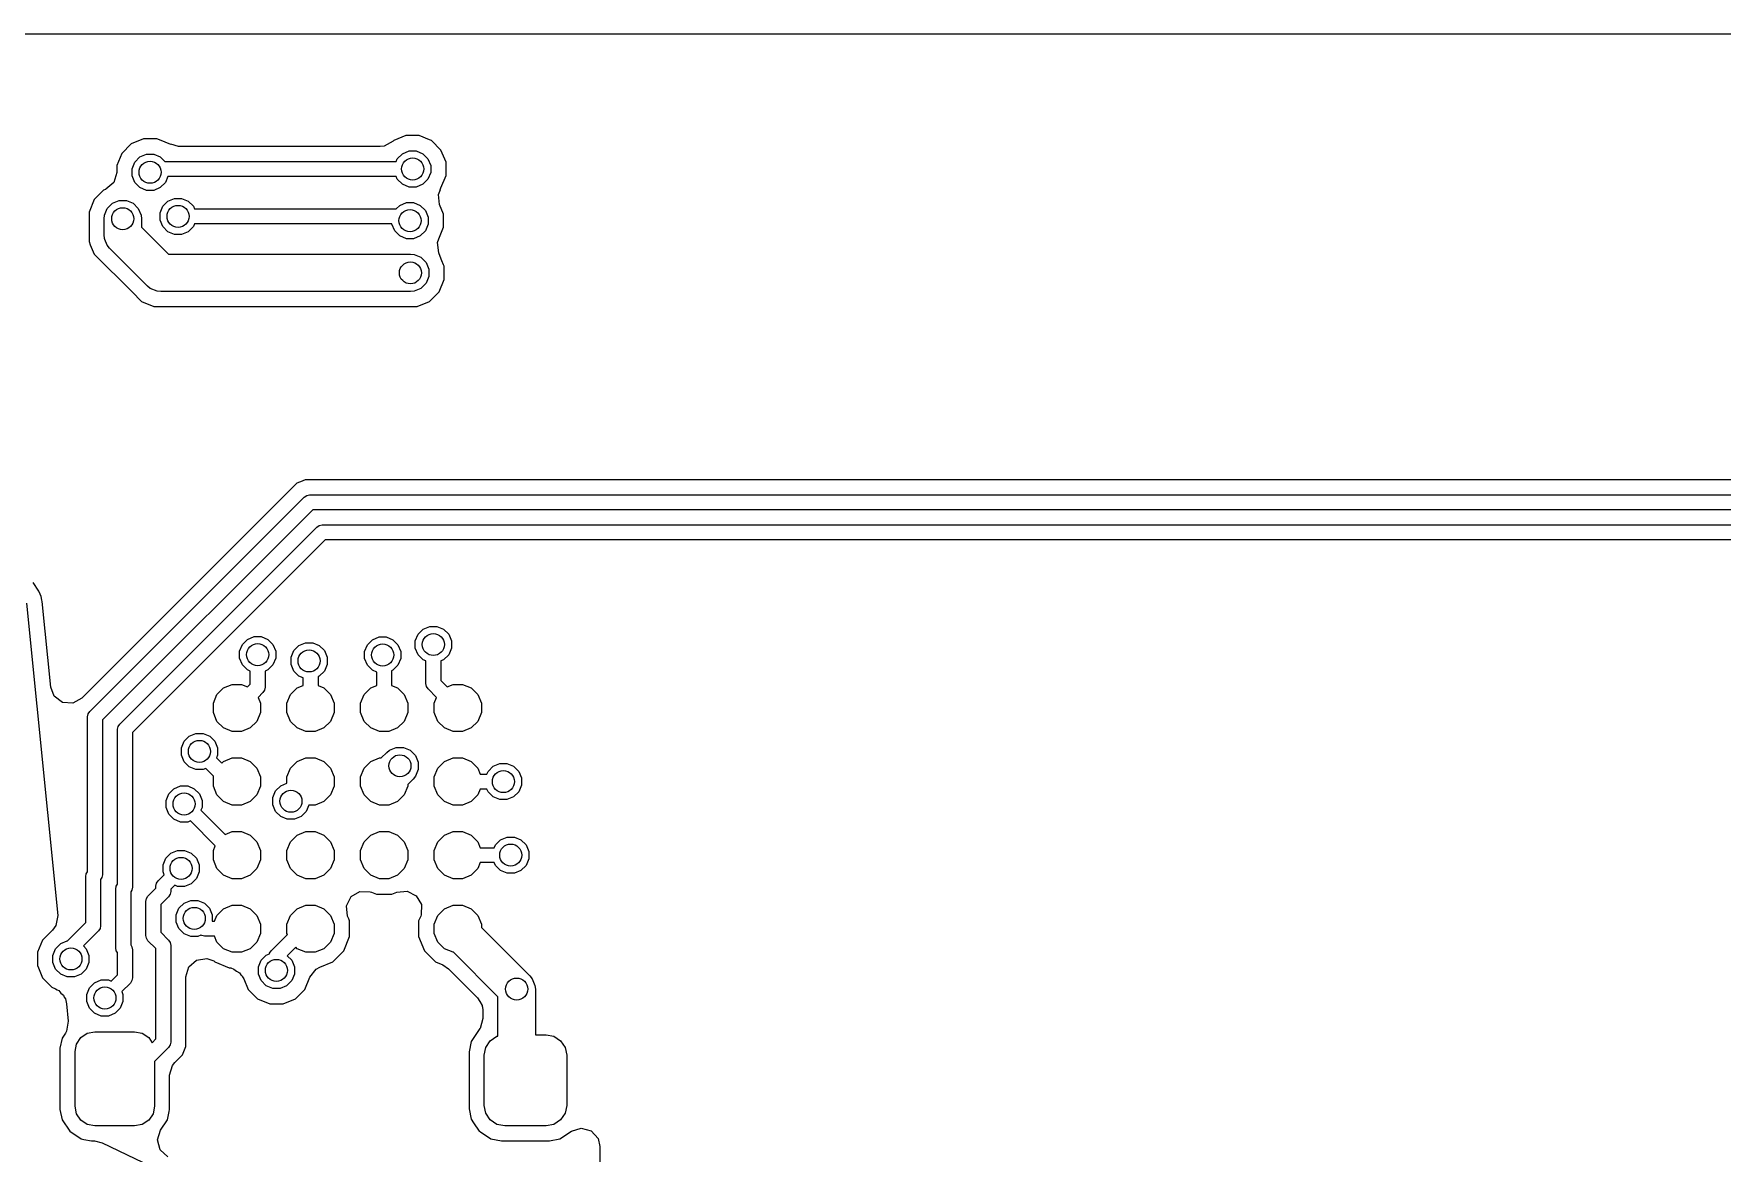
# Model space of a CAD drawing. Extents: x -27.9 to 25.2, y -6.7 to 48.3.
# Drawn here: x -3.95 to 7.52, y 11.34 to 18.94 of the extents above; entities that cross this region are included whole.
import ezdxf

# ---------------------------------------------------------------- set-up
doc = ezdxf.new("R2010")
doc.units = 0
doc.layers.add('BLACK', color=7, linetype='CONTINUOUS')

msp = doc.modelspace()

# ---------------------------------------------------------------- linework, layer by layer
at = {"layer": 'BLACK', "linetype": 'CONTINUOUS'}
for p, q in [((-9.717162, 18.942625), (8.953232, 18.942625)), ((-1.4174, 18.250959), (-1.500868, 18.216385)), ((-1.417398, 18.250959), (-1.4174, 18.250959)), ((-1.327052, 18.250959), (-1.417398, 18.250959)), ((-1.327051, 18.250959), (-1.327052, 18.250959)), ((-1.256847, 18.221879), (-1.327051, 18.250959)), ((-3.348194, 18.129968), (-3.382768, 18.0465)), ((-3.284311, 18.193851), (-3.348194, 18.129968)), ((-3.200843, 18.228425), (-3.284311, 18.193851)), ((-3.225114, 18.105259), (-3.180054, 18.123923)), ((-3.200841, 18.228425), (-3.200843, 18.228425)), ((-3.110495, 18.228425), (-3.200841, 18.228425)), ((-3.180054, 18.123923), (-3.131282, 18.123923)), ((-3.131282, 18.123923), (-3.086222, 18.105259)), ((-3.110494, 18.228425), (-3.110495, 18.228425)), ((-3.081425, 18.216384), (-3.110494, 18.228425)), ((-3.027026, 18.193851), (-3.081425, 18.216384)), ((-3.015743, 18.189177), (-3.027026, 18.193851)), ((-3.0147, 18.191696), (-3.015743, 18.189177)), ((-2.963832, 18.176759), (-3.0147, 18.191696)), ((-1.591855, 18.176759), (-2.963832, 18.176759)), ((-1.565497, 18.179593), (-1.591855, 18.176759)), ((-1.504174, 18.213078), (-1.565497, 18.179593)), ((-1.500869, 18.216384), (-1.504174, 18.213078)), ((-1.500868, 18.216385), (-1.500869, 18.216384)), ((-1.476159, 18.093305), (-1.441671, 18.127793)), ((-1.441671, 18.127793), (-1.396611, 18.146457)), ((-1.396611, 18.146457), (-1.347839, 18.146457)), ((-1.347839, 18.146457), (-1.302779, 18.127793)), ((-1.302779, 18.127793), (-1.268291, 18.093305)), ((-1.243583, 18.216385), (-1.256847, 18.221879)), ((-1.179699, 18.152501), (-1.243583, 18.216385)), ((-1.145125, 18.069032), (-1.179699, 18.152501)), ((-3.382768, 18.0465), (-3.382768, 17.999408)), ((-3.278266, 18.025711), (-3.259602, 18.070771)), ((-3.278266, 17.976939), (-3.278266, 18.025711)), ((-3.259602, 18.070771), (-3.225114, 18.105259)), ((-3.086222, 18.105259), (-3.055622, 18.074659)), ((-3.055622, 18.074659), (-1.483882, 18.074659)), ((-1.483882, 18.074659), (-1.476159, 18.093305)), ((-1.268291, 18.093305), (-1.249627, 18.048245)), ((-1.249627, 18.048245), (-1.249627, 17.999473)), ((-1.145125, 17.978686), (-1.145125, 18.069032)), ((-3.402453, 17.932369), (-3.455257, 17.886614)), ((-3.382768, 17.999408), (-3.402453, 17.932369)), ((-3.259602, 17.931879), (-3.278266, 17.976939)), ((-3.225114, 17.897391), (-3.259602, 17.931879)), ((-3.180054, 17.878727), (-3.225114, 17.897391)), ((-3.086222, 17.897391), (-3.131282, 17.878727)), ((-3.051734, 17.931879), (-3.086222, 17.897391)), ((-3.034677, 17.973059), (-3.051734, 17.931879)), ((-1.483882, 17.973059), (-3.034677, 17.973059)), ((-1.476159, 17.954413), (-1.483882, 17.973059)), ((-1.441671, 17.919925), (-1.476159, 17.954413)), ((-1.396611, 17.901261), (-1.441671, 17.919925)), ((-1.347839, 17.901261), (-1.396611, 17.901261)), ((-1.302779, 17.919925), (-1.347839, 17.901261)), ((-1.268291, 17.954413), (-1.302779, 17.919925)), ((-1.249627, 17.999473), (-1.268291, 17.954413)), ((-1.184373, 17.883934), (-1.179699, 17.895217)), ((-1.179699, 17.895217), (-1.145125, 17.978686)), ((-3.535717, 17.815451), (-3.570597, 17.731245)), ((-3.535716, 17.815451), (-3.535717, 17.815451)), ((-3.471275, 17.879892), (-3.535716, 17.815451)), ((-3.471274, 17.879894), (-3.471275, 17.879892)), ((-3.459312, 17.884848), (-3.471274, 17.879894)), ((-3.455257, 17.886614), (-3.459312, 17.884848)), ((-3.447094, 17.75623), (-3.412054, 17.79127)), ((-3.412054, 17.79127), (-3.366273, 17.810233)), ((-3.366273, 17.810233), (-3.316721, 17.810233)), ((-3.316721, 17.810233), (-3.27094, 17.79127)), ((-3.27094, 17.79127), (-3.2359, 17.75623)), ((-3.131282, 17.878727), (-3.180054, 17.878727)), ((-3.069602, 17.770892), (-3.035114, 17.80538)), ((-3.035114, 17.80538), (-2.990054, 17.824044)), ((-2.990054, 17.824044), (-2.941282, 17.824044)), ((-2.941282, 17.824044), (-2.896222, 17.80538)), ((-2.896222, 17.80538), (-2.861734, 17.770892)), ((-1.459314, 17.776634), (-1.414254, 17.795298)), ((-1.414254, 17.795298), (-1.365482, 17.795298)), ((-1.365482, 17.795298), (-1.320422, 17.776634)), ((-1.1967, 17.851228), (-1.183619, 17.883622)), ((-1.189232, 17.781761), (-1.1967, 17.851228)), ((-1.162768, 17.717873), (-1.189232, 17.781761)), ((-1.183619, 17.883622), (-1.184373, 17.883934)), ((-3.570597, 17.731245), (-3.570597, 17.530222)), ((-3.468497, 17.685673), (-3.466057, 17.710449)), ((-3.468497, 17.575794), (-3.468497, 17.685673)), ((-3.466057, 17.710449), (-3.447094, 17.75623)), ((-3.2359, 17.75623), (-3.216937, 17.710449)), ((-3.216937, 17.710449), (-3.214497, 17.685673)), ((-3.214497, 17.685673), (-3.214497, 17.6284)), ((-3.088266, 17.725832), (-3.069602, 17.770892)), ((-3.088266, 17.67706), (-3.088266, 17.725832)), ((-3.069602, 17.632), (-3.088266, 17.67706)), ((-2.861734, 17.770892), (-2.854011, 17.752246)), ((-2.854011, 17.752246), (-1.483702, 17.752246)), ((-1.483702, 17.752246), (-1.459314, 17.776634)), ((-1.320422, 17.776634), (-1.285934, 17.742146)), ((-1.285934, 17.742146), (-1.26727, 17.697086)), ((-1.26727, 17.697086), (-1.26727, 17.648314)), ((-1.162768, 17.627527), (-1.162768, 17.717873)), ((-3.466057, 17.551018), (-3.468497, 17.575794)), ((-3.466057, 17.551017), (-3.466057, 17.551018)), ((-3.463492, 17.544825), (-3.466057, 17.551017)), ((-3.214497, 17.6284), (-3.031198, 17.4451)), ((-3.035114, 17.597512), (-3.069602, 17.632)), ((-2.990054, 17.578848), (-3.035114, 17.597512)), ((-2.941282, 17.578848), (-2.990054, 17.578848)), ((-2.896222, 17.597512), (-2.941282, 17.578848)), ((-2.861734, 17.632), (-2.896222, 17.597512)), ((-2.854011, 17.650646), (-2.861734, 17.632)), ((-1.512466, 17.650646), (-2.854011, 17.650646)), ((-1.512466, 17.648314), (-1.512466, 17.650646)), ((-1.493802, 17.603254), (-1.512466, 17.648314)), ((-1.459314, 17.568766), (-1.493802, 17.603254)), ((-1.414254, 17.550102), (-1.459314, 17.568766)), ((-1.365482, 17.550102), (-1.414254, 17.550102)), ((-1.320422, 17.568766), (-1.365482, 17.550102)), ((-1.285934, 17.603254), (-1.320422, 17.568766)), ((-1.26727, 17.648314), (-1.285934, 17.603254)), ((-1.195264, 17.549076), (-1.162768, 17.627527)), ((-3.570597, 17.530222), (-3.561773, 17.50892)), ((-3.561773, 17.50892), (-3.561772, 17.508918)), ((-3.561772, 17.508918), (-3.53572, 17.44602)), ((-3.53572, 17.44602), (-3.535719, 17.446019)), ((-3.535719, 17.446019), (-3.278024, 17.188325)), ((-3.447094, 17.505237), (-3.463492, 17.544825)), ((-3.447093, 17.505236), (-3.447094, 17.505237)), ((-3.4313, 17.485991), (-3.447093, 17.505236)), ((-3.173606, 17.228298), (-3.4313, 17.485991)), ((-3.031198, 17.4451), (-1.386868, 17.4451)), ((-1.386868, 17.4451), (-1.362092, 17.44266)), ((-1.362092, 17.44266), (-1.316311, 17.423697)), ((-1.202729, 17.523649), (-1.195264, 17.549076)), ((-1.195259, 17.454179), (-1.202729, 17.523649)), ((-1.192649, 17.447877), (-1.195259, 17.454179)), ((-1.192647, 17.447875), (-1.192649, 17.447877)), ((-1.172752, 17.399845), (-1.192647, 17.447875)), ((-1.316311, 17.423697), (-1.281271, 17.388657)), ((-1.281271, 17.388657), (-1.262308, 17.342876)), ((-1.262308, 17.342876), (-1.262308, 17.293324)), ((-1.161882, 17.373602), (-1.172752, 17.399845)), ((-1.157768, 17.363671), (-1.161882, 17.373602)), ((-1.157768, 17.272529), (-1.157768, 17.363671)), ((-3.154361, 17.212504), (-3.173606, 17.228298)), ((-3.15436, 17.212503), (-3.154361, 17.212504)), ((-3.108579, 17.19354), (-3.15436, 17.212503)), ((-1.316311, 17.212503), (-1.362092, 17.19354)), ((-1.281271, 17.247543), (-1.316311, 17.212503)), ((-1.262308, 17.293324), (-1.281271, 17.247543)), ((-1.192647, 17.188325), (-1.157768, 17.272529)), ((-3.278024, 17.188325), (-3.213578, 17.123879)), ((-3.213578, 17.123879), (-3.129374, 17.089)), ((-3.083803, 17.1911), (-3.108579, 17.19354)), ((-1.386868, 17.1911), (-3.083803, 17.1911)), ((-1.362092, 17.19354), (-1.386868, 17.1911)), ((-1.341297, 17.089), (-1.257093, 17.123879)), ((-1.257093, 17.123879), (-1.257091, 17.123881)), ((-1.257091, 17.123881), (-1.25709, 17.123881)), ((-1.25709, 17.123881), (-1.192649, 17.188322)), ((-1.192649, 17.188323), (-1.192647, 17.188325)), ((-1.192649, 17.188322), (-1.192649, 17.188323)), ((-3.129374, 17.089), (-3.129373, 17.089)), ((-3.129373, 17.089), (-1.341298, 17.089)), ((-1.341298, 17.089), (-1.341297, 17.089)), ((-2.158799, 15.888464), (-3.619904, 14.427358)), ((-2.158798, 15.888465), (-2.158799, 15.888464)), ((-2.122743, 15.903399), (-2.158798, 15.888465)), ((-2.119059, 15.904925), (-2.122743, 15.903399)), ((-2.119057, 15.904927), (-2.119059, 15.904925)), ((-2.102599, 15.911742), (-2.119057, 15.904927)), ((8.721976, 15.911742), (-2.102599, 15.911742)), ((-3.565789, 14.33708), (-2.108106, 15.794763)), ((-2.108106, 15.794763), (-2.091626, 15.805775)), ((-2.091626, 15.805775), (-2.091625, 15.805775)), ((-2.091625, 15.805775), (-2.072185, 15.809642)), ((-2.072185, 15.809642), (8.81563, 15.809642)), ((-2.051143, 15.708042), (-3.479068, 14.280117)), ((8.836672, 15.708042), (-2.051143, 15.708042)), ((-2.023524, 15.590563), (-2.007043, 15.601575)), ((-2.007043, 15.601575), (-1.987603, 15.605442)), ((-1.987603, 15.605442), (9.75643, 15.605442)), ((-3.361589, 14.252498), (-2.023524, 15.590563)), ((-1.966561, 15.503842), (-3.274868, 14.195535)), ((9.764255, 15.503842), (-1.966561, 15.503842)), ((-3.9109, 15.156204), (-3.949101, 15.214706)), ((-3.902347, 15.135243), (-3.9109, 15.156204)), ((-3.995914, 15.074221), (-3.78315, 12.952329)), ((-3.895534, 15.118548), (-3.902347, 15.135243)), ((-3.895534, 15.118545), (-3.895534, 15.118548)), ((-3.890875, 15.095131), (-3.895534, 15.118545)), ((-3.88935, 15.084917), (-3.890875, 15.095131)), ((-3.889347, 15.084899), (-3.88935, 15.084917)), ((-3.830966, 14.502667), (-3.889347, 15.084899)), ((-1.300803, 14.896673), (-1.255743, 14.915337)), ((-1.255743, 14.915337), (-1.206971, 14.915337)), ((-1.206971, 14.915337), (-1.161911, 14.896673)), ((-2.52865, 14.793257), (-2.494162, 14.827745)), ((-2.494162, 14.827745), (-2.449102, 14.846409)), ((-2.449102, 14.846409), (-2.40033, 14.846409)), ((-2.40033, 14.846409), (-2.35527, 14.827745)), ((-2.35527, 14.827745), (-2.320782, 14.793257)), ((-2.145114, 14.785436), (-2.100054, 14.8041)), ((-2.100054, 14.8041), (-2.051282, 14.8041)), ((-2.051282, 14.8041), (-2.006222, 14.785436)), ((-1.679602, 14.790948), (-1.645114, 14.825436)), ((-1.645114, 14.825436), (-1.600054, 14.8441)), ((-1.600054, 14.8441), (-1.551282, 14.8441)), ((-1.551282, 14.8441), (-1.506222, 14.825436)), ((-1.506222, 14.825436), (-1.471734, 14.790948)), ((-1.353955, 14.817125), (-1.335291, 14.862185)), ((-1.353955, 14.768353), (-1.353955, 14.817125)), ((-1.335291, 14.862185), (-1.300803, 14.896673)), ((-1.161911, 14.896673), (-1.127423, 14.862185)), ((-1.127423, 14.862185), (-1.108759, 14.817125)), ((-1.108759, 14.817125), (-1.108759, 14.768353)), ((-2.547314, 14.748197), (-2.52865, 14.793257)), ((-2.547314, 14.699425), (-2.547314, 14.748197)), ((-2.52865, 14.654365), (-2.547314, 14.699425)), ((-2.320782, 14.793257), (-2.302118, 14.748197)), ((-2.302118, 14.699425), (-2.320782, 14.654365)), ((-2.302118, 14.748197), (-2.302118, 14.699425)), ((-2.198266, 14.705888), (-2.179602, 14.750948)), ((-2.198266, 14.657116), (-2.198266, 14.705888)), ((-2.179602, 14.750948), (-2.145114, 14.785436)), ((-2.006222, 14.785436), (-1.971734, 14.750948)), ((-1.971734, 14.750948), (-1.95307, 14.705888)), ((-1.95307, 14.705888), (-1.95307, 14.657116)), ((-1.698266, 14.745888), (-1.679602, 14.790948)), ((-1.698266, 14.697116), (-1.698266, 14.745888)), ((-1.679602, 14.652056), (-1.698266, 14.697116)), ((-1.471734, 14.790948), (-1.45307, 14.745888)), ((-1.45307, 14.697116), (-1.471734, 14.652056)), ((-1.45307, 14.745888), (-1.45307, 14.697116)), ((-1.335291, 14.723293), (-1.353955, 14.768353)), ((-1.300803, 14.688805), (-1.335291, 14.723293)), ((-1.282157, 14.681082), (-1.300803, 14.688805)), ((-1.161911, 14.688805), (-1.180557, 14.681082)), ((-1.127423, 14.723293), (-1.161911, 14.688805)), ((-1.108759, 14.768353), (-1.127423, 14.723293)), ((-2.494162, 14.619877), (-2.52865, 14.654365)), ((-2.475516, 14.612154), (-2.494162, 14.619877)), ((-2.475516, 14.523496), (-2.475516, 14.612154)), ((-2.35527, 14.619877), (-2.373916, 14.612154)), ((-2.373916, 14.612154), (-2.373916, 14.502454)), ((-2.320782, 14.654365), (-2.35527, 14.619877)), ((-2.179602, 14.612056), (-2.198266, 14.657116)), ((-2.145114, 14.577568), (-2.179602, 14.612056)), ((-2.116468, 14.565703), (-2.145114, 14.577568)), ((-2.006222, 14.577568), (-2.014868, 14.573987)), ((-2.014868, 14.573987), (-2.014868, 14.514031)), ((-1.971734, 14.612056), (-2.006222, 14.577568)), ((-1.95307, 14.657116), (-1.971734, 14.612056)), ((-1.645114, 14.617568), (-1.679602, 14.652056)), ((-1.616468, 14.605703), (-1.645114, 14.617568)), ((-1.616468, 14.514031), (-1.616468, 14.605703)), ((-1.506222, 14.617568), (-1.514868, 14.613987)), ((-1.514868, 14.613987), (-1.514868, 14.514031)), ((-1.471734, 14.652056), (-1.506222, 14.617568)), ((-1.282157, 14.527191), (-1.282157, 14.681082)), ((-1.180557, 14.681082), (-1.180557, 14.548233)), ((-3.806852, 14.440729), (-3.830966, 14.502667)), ((-2.726026, 14.393399), (-2.701613, 14.452338)), ((-2.701613, 14.452338), (-2.656504, 14.497447)), ((-2.656504, 14.497447), (-2.597565, 14.52186)), ((-2.597565, 14.52186), (-2.533771, 14.52186)), ((-2.533771, 14.52186), (-2.493736, 14.505277)), ((-2.493736, 14.505277), (-2.475516, 14.523496)), ((-2.388795, 14.466533), (-2.421894, 14.433435)), ((-2.377783, 14.483013), (-2.388795, 14.466533)), ((-2.373916, 14.502454), (-2.377783, 14.483014)), ((-2.377783, 14.483014), (-2.377783, 14.483013)), ((-2.226026, 14.393399), (-2.201613, 14.452338)), ((-2.201613, 14.452338), (-2.156504, 14.497447)), ((-2.156504, 14.497447), (-2.116468, 14.514031)), ((-2.116468, 14.514031), (-2.116468, 14.565703)), ((-2.014868, 14.514031), (-1.974832, 14.497447)), ((-1.974832, 14.497447), (-1.929723, 14.452338)), ((-1.929723, 14.452338), (-1.90531, 14.393399)), ((-1.726026, 14.393399), (-1.701613, 14.452338)), ((-1.701613, 14.452338), (-1.656504, 14.497447)), ((-1.656504, 14.497447), (-1.616468, 14.514031)), ((-1.514868, 14.514031), (-1.474832, 14.497447)), ((-1.474832, 14.497447), (-1.429723, 14.452338)), ((-1.429723, 14.452338), (-1.40531, 14.393399)), ((-1.27829, 14.507751), (-1.282157, 14.527191)), ((-1.267278, 14.49127), (-1.27829, 14.507751)), ((-1.209443, 14.433435), (-1.267278, 14.49127)), ((-1.180557, 14.548233), (-1.137601, 14.505277)), ((-1.137601, 14.505277), (-1.097565, 14.52186)), ((-1.097565, 14.52186), (-1.033771, 14.52186)), ((-1.033771, 14.52186), (-0.974832, 14.497447)), ((-0.974832, 14.497447), (-0.929723, 14.452338)), ((-0.929723, 14.452338), (-0.90531, 14.393399)), ((-3.750919, 14.398857), (-3.806852, 14.440729)), ((-3.681227, 14.393873), (-3.750919, 14.398857)), ((-3.619904, 14.427358), (-3.681227, 14.393873)), ((-2.726026, 14.329605), (-2.726026, 14.393399)), ((-2.421894, 14.433435), (-2.40531, 14.393399)), ((-2.40531, 14.393399), (-2.40531, 14.329605)), ((-2.226026, 14.329605), (-2.226026, 14.393399)), ((-1.90531, 14.393399), (-1.90531, 14.329605)), ((-1.726026, 14.329605), (-1.726026, 14.393399)), ((-1.40531, 14.393399), (-1.40531, 14.329605)), ((-1.226026, 14.393399), (-1.209443, 14.433435)), ((-1.226026, 14.329605), (-1.226026, 14.393399)), ((-0.90531, 14.393399), (-0.90531, 14.329605)), ((-3.580668, 14.301159), (-3.576801, 14.320599)), ((-3.580668, 13.248495), (-3.580668, 14.301159)), ((-3.576801, 14.320599), (-3.565789, 14.33708)), ((-3.479068, 14.280117), (-3.479068, 13.228584)), ((-3.376468, 14.216577), (-3.372601, 14.236017)), ((-3.372601, 14.236017), (-3.361589, 14.252498)), ((-2.701613, 14.270666), (-2.726026, 14.329605)), ((-2.656504, 14.225557), (-2.701613, 14.270666)), ((-2.597565, 14.201144), (-2.656504, 14.225557)), ((-2.474832, 14.225557), (-2.533771, 14.201144)), ((-2.429723, 14.270666), (-2.474832, 14.225557)), ((-2.40531, 14.329605), (-2.429723, 14.270666)), ((-2.201613, 14.270666), (-2.226026, 14.329605)), ((-2.156504, 14.225557), (-2.201613, 14.270666)), ((-2.097565, 14.201144), (-2.156504, 14.225557)), ((-1.974832, 14.225557), (-2.033771, 14.201144)), ((-1.929723, 14.270666), (-1.974832, 14.225557)), ((-1.90531, 14.329605), (-1.929723, 14.270666)), ((-1.701613, 14.270666), (-1.726026, 14.329605)), ((-1.656504, 14.225557), (-1.701613, 14.270666)), ((-1.597565, 14.201144), (-1.656504, 14.225557)), ((-1.474832, 14.225557), (-1.533771, 14.201144)), ((-1.429723, 14.270666), (-1.474832, 14.225557)), ((-1.40531, 14.329605), (-1.429723, 14.270666)), ((-1.201613, 14.270666), (-1.226026, 14.329605)), ((-1.156504, 14.225557), (-1.201613, 14.270666)), ((-1.097565, 14.201144), (-1.156504, 14.225557)), ((-0.974832, 14.225557), (-1.033771, 14.201144)), ((-0.929723, 14.270666), (-0.974832, 14.225557)), ((-0.90531, 14.329605), (-0.929723, 14.270666)), ((-3.376468, 13.163913), (-3.376468, 14.216577)), ((-3.274868, 14.195535), (-3.274868, 13.144002)), ((-2.94298, 14.09042), (-2.924316, 14.13548)), ((-2.924316, 14.13548), (-2.889828, 14.169968)), ((-2.889828, 14.169968), (-2.844768, 14.188632)), ((-2.844768, 14.188632), (-2.795996, 14.188632)), ((-2.795996, 14.188632), (-2.750936, 14.169968)), ((-2.750936, 14.169968), (-2.716448, 14.13548)), ((-2.716448, 14.13548), (-2.697784, 14.09042)), ((-2.533771, 14.201144), (-2.597565, 14.201144)), ((-2.033771, 14.201144), (-2.097565, 14.201144)), ((-1.533771, 14.201144), (-1.597565, 14.201144)), ((-1.033771, 14.201144), (-1.097565, 14.201144)), ((-2.94298, 14.041648), (-2.94298, 14.09042)), ((-2.924316, 13.996588), (-2.94298, 14.041648)), ((-2.889828, 13.9621), (-2.924316, 13.996588)), ((-2.697784, 14.041648), (-2.705508, 14.023002)), ((-2.705508, 14.023002), (-2.668229, 13.985723)), ((-2.697784, 14.09042), (-2.697784, 14.041648)), ((-2.668229, 13.985723), (-2.656504, 13.997447)), ((-2.656504, 13.997447), (-2.597565, 14.02186)), ((-2.597565, 14.02186), (-2.533771, 14.02186)), ((-2.533771, 14.02186), (-2.474832, 13.997447)), ((-2.474832, 13.997447), (-2.429723, 13.952338)), ((-2.201613, 13.952338), (-2.156504, 13.997447)), ((-2.156504, 13.997447), (-2.097565, 14.02186)), ((-2.097565, 14.02186), (-2.033771, 14.02186)), ((-2.033771, 14.02186), (-1.974832, 13.997447)), ((-1.974832, 13.997447), (-1.929723, 13.952338)), ((-1.701613, 13.952338), (-1.656504, 13.997447)), ((-1.656504, 13.997447), (-1.597565, 14.02186)), ((-1.597565, 14.02186), (-1.584915, 14.02186)), ((-1.584915, 14.02186), (-1.548571, 14.058204)), ((-1.548571, 14.058204), (-1.529326, 14.073998)), ((-1.529326, 14.073998), (-1.483545, 14.092961)), ((-1.483545, 14.092961), (-1.433991, 14.092961)), ((-1.433991, 14.092961), (-1.38821, 14.073998)), ((-1.38821, 14.073998), (-1.353172, 14.03896)), ((-1.353172, 14.03896), (-1.334209, 13.993179)), ((-1.201613, 13.952338), (-1.156504, 13.997447)), ((-1.156504, 13.997447), (-1.097565, 14.02186)), ((-1.097565, 14.02186), (-1.033771, 14.02186)), ((-1.033771, 14.02186), (-0.974832, 13.997447)), ((-0.974832, 13.997447), (-0.929723, 13.952338)), ((-2.844768, 13.943436), (-2.889828, 13.9621)), ((-2.795996, 13.943436), (-2.844768, 13.943436)), ((-2.77735, 13.95116), (-2.795996, 13.943436)), ((-2.724141, 13.897951), (-2.77735, 13.95116)), ((-2.726026, 13.893399), (-2.724141, 13.897951)), ((-2.726026, 13.829605), (-2.726026, 13.893399)), ((-2.429723, 13.952338), (-2.40531, 13.893399)), ((-2.40531, 13.893399), (-2.40531, 13.829605)), ((-2.226026, 13.893399), (-2.201613, 13.952338)), ((-2.226026, 13.849622), (-2.226026, 13.893399)), ((-1.929723, 13.952338), (-1.90531, 13.893399)), ((-1.90531, 13.893399), (-1.90531, 13.829605)), ((-1.726026, 13.893399), (-1.701613, 13.952338)), ((-1.726026, 13.829605), (-1.726026, 13.893399)), ((-1.353172, 13.897844), (-1.368966, 13.878599)), ((-1.334209, 13.943625), (-1.353172, 13.897844)), ((-1.334209, 13.993179), (-1.334209, 13.943625)), ((-1.226026, 13.893399), (-1.201613, 13.952338)), ((-1.226026, 13.829605), (-1.226026, 13.893399)), ((-0.929723, 13.952338), (-0.91314, 13.912302)), ((-0.91314, 13.912302), (-0.867325, 13.912302)), ((-0.867325, 13.912302), (-0.859602, 13.930948)), ((-0.859602, 13.930948), (-0.825114, 13.965436)), ((-0.825114, 13.965436), (-0.780054, 13.9841)), ((-0.780054, 13.9841), (-0.731282, 13.9841)), ((-0.731282, 13.9841), (-0.686222, 13.965436)), ((-0.686222, 13.965436), (-0.651734, 13.930948)), ((-0.651734, 13.930948), (-0.63307, 13.885888)), ((-0.63307, 13.885888), (-0.63307, 13.837116)), ((-3.047414, 13.733598), (-3.02875, 13.778658)), ((-3.02875, 13.778658), (-2.994262, 13.813146)), ((-2.994262, 13.813146), (-2.949202, 13.83181)), ((-2.949202, 13.83181), (-2.90043, 13.83181)), ((-2.90043, 13.83181), (-2.85537, 13.813146)), ((-2.85537, 13.813146), (-2.820882, 13.778658)), ((-2.820882, 13.778658), (-2.802218, 13.733598)), ((-2.701613, 13.770666), (-2.726026, 13.829605)), ((-2.656504, 13.725557), (-2.701613, 13.770666)), ((-2.429723, 13.770666), (-2.474832, 13.725557)), ((-2.40531, 13.829605), (-2.429723, 13.770666)), ((-2.321694, 13.752463), (-2.30303, 13.797523)), ((-2.30303, 13.797523), (-2.268542, 13.832011)), ((-2.268542, 13.832011), (-2.226026, 13.849622)), ((-1.929723, 13.770666), (-1.974832, 13.725557)), ((-1.90531, 13.829605), (-1.929723, 13.770666)), ((-1.701613, 13.770666), (-1.726026, 13.829605)), ((-1.656504, 13.725557), (-1.701613, 13.770666)), ((-1.429723, 13.770666), (-1.474832, 13.725557)), ((-1.40531, 13.829605), (-1.429723, 13.770666)), ((-1.368966, 13.878599), (-1.40531, 13.842255)), ((-1.40531, 13.842255), (-1.40531, 13.829605)), ((-1.201613, 13.770666), (-1.226026, 13.829605)), ((-1.156504, 13.725557), (-1.201613, 13.770666)), ((-0.929723, 13.770666), (-0.974832, 13.725557)), ((-0.91314, 13.810702), (-0.929723, 13.770666)), ((-0.867325, 13.810702), (-0.91314, 13.810702)), ((-0.859602, 13.792056), (-0.867325, 13.810702)), ((-0.825114, 13.757568), (-0.859602, 13.792056)), ((-0.651734, 13.792056), (-0.686222, 13.757568)), ((-0.63307, 13.837116), (-0.651734, 13.792056)), ((-3.047414, 13.684826), (-3.047414, 13.733598)), ((-3.02875, 13.639766), (-3.047414, 13.684826)), ((-2.802218, 13.684826), (-2.809942, 13.66618)), ((-2.809942, 13.66618), (-2.645689, 13.501927)), ((-2.802218, 13.733598), (-2.802218, 13.684826)), ((-2.597565, 13.701144), (-2.656504, 13.725557)), ((-2.533771, 13.701144), (-2.597565, 13.701144)), ((-2.474832, 13.725557), (-2.533771, 13.701144)), ((-2.321694, 13.703691), (-2.321694, 13.752463)), ((-2.30303, 13.658631), (-2.321694, 13.703691)), ((-2.268542, 13.624143), (-2.30303, 13.658631)), ((-2.095162, 13.658631), (-2.12965, 13.624143)), ((-2.077553, 13.701144), (-2.095162, 13.658631)), ((-2.033771, 13.701144), (-2.077553, 13.701144)), ((-1.974832, 13.725557), (-2.033771, 13.701144)), ((-1.597565, 13.701144), (-1.656504, 13.725557)), ((-1.533771, 13.701144), (-1.597565, 13.701144)), ((-1.474832, 13.725557), (-1.533771, 13.701144)), ((-1.097565, 13.701144), (-1.156504, 13.725557)), ((-1.033771, 13.701144), (-1.097565, 13.701144)), ((-0.974832, 13.725557), (-1.033771, 13.701144)), ((-0.780054, 13.738904), (-0.825114, 13.757568)), ((-0.731282, 13.738904), (-0.780054, 13.738904)), ((-0.686222, 13.757568), (-0.731282, 13.738904)), ((-2.994262, 13.605278), (-3.02875, 13.639766)), ((-2.949202, 13.586614), (-2.994262, 13.605278)), ((-2.90043, 13.586614), (-2.949202, 13.586614)), ((-2.881784, 13.594338), (-2.90043, 13.586614)), ((-2.712793, 13.425347), (-2.881784, 13.594338)), ((-2.223482, 13.605479), (-2.268542, 13.624143)), ((-2.17471, 13.605479), (-2.223482, 13.605479)), ((-2.12965, 13.624143), (-2.17471, 13.605479)), ((-2.726026, 13.393399), (-2.712793, 13.425347)), ((-2.645689, 13.501927), (-2.597565, 13.52186)), ((-2.597565, 13.52186), (-2.533771, 13.52186)), ((-2.533771, 13.52186), (-2.474832, 13.497447)), ((-2.474832, 13.497447), (-2.429723, 13.452338)), ((-2.429723, 13.452338), (-2.40531, 13.393399)), ((-2.226026, 13.393399), (-2.201613, 13.452338)), ((-2.201613, 13.452338), (-2.156504, 13.497447)), ((-2.156504, 13.497447), (-2.097565, 13.52186)), ((-2.097565, 13.52186), (-2.033771, 13.52186)), ((-2.033771, 13.52186), (-1.974832, 13.497447)), ((-1.974832, 13.497447), (-1.929723, 13.452338)), ((-1.929723, 13.452338), (-1.90531, 13.393399)), ((-1.726026, 13.393399), (-1.701613, 13.452338)), ((-1.701613, 13.452338), (-1.656504, 13.497447)), ((-1.656504, 13.497447), (-1.597565, 13.52186)), ((-1.597565, 13.52186), (-1.533771, 13.52186)), ((-1.533771, 13.52186), (-1.474832, 13.497447)), ((-1.474832, 13.497447), (-1.429723, 13.452338)), ((-1.429723, 13.452338), (-1.40531, 13.393399)), ((-1.226026, 13.393399), (-1.201613, 13.452338)), ((-1.201613, 13.452338), (-1.156504, 13.497447)), ((-1.156504, 13.497447), (-1.097565, 13.52186)), ((-1.097565, 13.52186), (-1.033771, 13.52186)), ((-1.033771, 13.52186), (-0.974832, 13.497447)), ((-0.974832, 13.497447), (-0.929723, 13.452338)), ((-0.929723, 13.452338), (-0.91314, 13.412302)), ((-0.817325, 13.412302), (-0.809602, 13.430948)), ((-0.809602, 13.430948), (-0.775114, 13.465436)), ((-0.775114, 13.465436), (-0.730054, 13.4841)), ((-0.730054, 13.4841), (-0.681282, 13.4841)), ((-0.681282, 13.4841), (-0.636222, 13.465436)), ((-0.636222, 13.465436), (-0.601734, 13.430948)), ((-0.601734, 13.430948), (-0.58307, 13.385888)), ((-3.067917, 13.295869), (-3.049253, 13.340929)), ((-3.049253, 13.340929), (-3.014765, 13.375417)), ((-3.014765, 13.375417), (-2.969705, 13.394081)), ((-2.969705, 13.394081), (-2.920933, 13.394081)), ((-2.920933, 13.394081), (-2.875873, 13.375417)), ((-2.875873, 13.375417), (-2.841385, 13.340929)), ((-2.841385, 13.340929), (-2.822721, 13.295869)), ((-2.726026, 13.329605), (-2.726026, 13.393399)), ((-2.701613, 13.270666), (-2.726026, 13.329605)), ((-2.40531, 13.329605), (-2.429723, 13.270666)), ((-2.40531, 13.393399), (-2.40531, 13.329605)), ((-2.226026, 13.329605), (-2.226026, 13.393399)), ((-2.201613, 13.270666), (-2.226026, 13.329605)), ((-1.90531, 13.329605), (-1.929723, 13.270666)), ((-1.90531, 13.393399), (-1.90531, 13.329605)), ((-1.726026, 13.329605), (-1.726026, 13.393399)), ((-1.701613, 13.270666), (-1.726026, 13.329605)), ((-1.40531, 13.329605), (-1.429723, 13.270666)), ((-1.40531, 13.393399), (-1.40531, 13.329605)), ((-1.226026, 13.329605), (-1.226026, 13.393399)), ((-1.201613, 13.270666), (-1.226026, 13.329605)), ((-0.91314, 13.310702), (-0.929723, 13.270666)), ((-0.91314, 13.412302), (-0.817325, 13.412302)), ((-0.817325, 13.310702), (-0.91314, 13.310702)), ((-0.809602, 13.292056), (-0.817325, 13.310702)), ((-0.58307, 13.337116), (-0.601734, 13.292056)), ((-0.58307, 13.385888), (-0.58307, 13.337116)), ((-3.593268, 13.215984), (-3.589401, 13.235424)), ((-3.593268, 12.903268), (-3.593268, 13.215984)), ((-3.589401, 13.235424), (-3.580668, 13.248495)), ((-3.482935, 13.209143), (-3.491668, 13.196074)), ((-3.491668, 13.196074), (-3.491668, 12.882226)), ((-3.479068, 13.228584), (-3.482935, 13.209144)), ((-3.482935, 13.209144), (-3.482935, 13.209143)), ((-3.101589, 13.187055), (-3.060194, 13.228451)), ((-3.067917, 13.247097), (-3.067917, 13.295869)), ((-3.060194, 13.228451), (-3.067917, 13.247097)), ((-2.841385, 13.202037), (-2.875873, 13.167549)), ((-2.822721, 13.247097), (-2.841385, 13.202037)), ((-2.822721, 13.295869), (-2.822721, 13.247097)), ((-2.656504, 13.225557), (-2.701613, 13.270666)), ((-2.597565, 13.201144), (-2.656504, 13.225557)), ((-2.533771, 13.201144), (-2.597565, 13.201144)), ((-2.474832, 13.225557), (-2.533771, 13.201144)), ((-2.429723, 13.270666), (-2.474832, 13.225557)), ((-2.156504, 13.225557), (-2.201613, 13.270666)), ((-2.097565, 13.201144), (-2.156504, 13.225557)), ((-2.033771, 13.201144), (-2.097565, 13.201144)), ((-1.974832, 13.225557), (-2.033771, 13.201144)), ((-1.929723, 13.270666), (-1.974832, 13.225557)), ((-1.656504, 13.225557), (-1.701613, 13.270666)), ((-1.597565, 13.201144), (-1.656504, 13.225557)), ((-1.533771, 13.201144), (-1.597565, 13.201144)), ((-1.474832, 13.225557), (-1.533771, 13.201144)), ((-1.429723, 13.270666), (-1.474832, 13.225557)), ((-1.156504, 13.225557), (-1.201613, 13.270666)), ((-1.097565, 13.201144), (-1.156504, 13.225557)), ((-1.033771, 13.201144), (-1.097565, 13.201144)), ((-0.974832, 13.225557), (-1.033771, 13.201144)), ((-0.929723, 13.270666), (-0.974832, 13.225557)), ((-0.775114, 13.257568), (-0.809602, 13.292056)), ((-0.730054, 13.238904), (-0.775114, 13.257568)), ((-0.681282, 13.238904), (-0.730054, 13.238904)), ((-0.636222, 13.257568), (-0.681282, 13.238904)), ((-0.601734, 13.292056), (-0.636222, 13.257568)), ((-3.389068, 13.131402), (-3.385201, 13.150842)), ((-3.389068, 12.731602), (-3.389068, 13.131402)), ((-3.385201, 13.150842), (-3.376468, 13.163913)), ((-3.278735, 13.124561), (-3.287468, 13.111492)), ((-3.287468, 13.111492), (-3.287468, 12.751513)), ((-3.274868, 13.144002), (-3.278735, 13.124562)), ((-3.278735, 13.124562), (-3.278735, 13.124561)), ((-3.181001, 13.06626), (-3.169989, 13.082741)), ((-3.169989, 13.082741), (-3.116468, 13.136262)), ((-3.116468, 13.151134), (-3.112601, 13.170574)), ((-3.116468, 13.136262), (-3.116468, 13.151134)), ((-3.112601, 13.170574), (-3.101589, 13.187055)), ((-3.029747, 13.079299), (-3.083268, 13.025778)), ((-3.018735, 13.095779), (-3.029747, 13.079299)), ((-3.014868, 13.11522), (-3.018735, 13.09578)), ((-3.018735, 13.09578), (-3.018735, 13.095779)), ((-2.988352, 13.156609), (-3.014868, 13.130092)), ((-3.014868, 13.130092), (-3.014868, 13.11522)), ((-2.969705, 13.148885), (-2.988352, 13.156609)), ((-2.920933, 13.148885), (-2.969705, 13.148885)), ((-2.875873, 13.167549), (-2.920933, 13.148885)), ((-1.821365, 13.017184), (-1.790091, 13.079664)), ((-1.790091, 13.079664), (-1.730003, 13.115317)), ((-1.730003, 13.115317), (-1.660178, 13.112824)), ((-1.660178, 13.112824), (-1.651881, 13.109729)), ((-1.651881, 13.109729), (-1.618504, 13.095904)), ((-1.618504, 13.095904), (-1.618499, 13.095902)), ((-1.618499, 13.095902), (-1.618498, 13.095902)), ((-1.618498, 13.095902), (-1.512838, 13.095902)), ((-1.512838, 13.095902), (-1.512837, 13.095902)), ((-1.512837, 13.095902), (-1.479457, 13.10973)), ((-1.479457, 13.10973), (-1.409988, 13.117199)), ((-1.409988, 13.117199), (-1.347508, 13.085926)), ((-1.347508, 13.085926), (-1.311854, 13.025838)), ((-3.184868, 13.04682), (-3.181001, 13.06626)), ((-3.184868, 12.816184), (-3.184868, 13.04682)), ((-3.083268, 13.025778), (-3.083268, 12.837226)), ((-2.978266, 12.955888), (-2.959602, 13.000948)), ((-2.959602, 13.000948), (-2.925114, 13.035436)), ((-2.925114, 13.035436), (-2.880054, 13.0541)), ((-2.880054, 13.0541), (-2.831282, 13.0541)), ((-2.831282, 13.0541), (-2.786222, 13.035436)), ((-2.786222, 13.035436), (-2.751734, 13.000948)), ((-2.751734, 13.000948), (-2.73307, 12.955888)), ((-2.701613, 12.952338), (-2.656504, 12.997447)), ((-2.656504, 12.997447), (-2.597565, 13.02186)), ((-2.597565, 13.02186), (-2.533771, 13.02186)), ((-2.533771, 13.02186), (-2.474832, 12.997447)), ((-2.474832, 12.997447), (-2.429723, 12.952338)), ((-2.201613, 12.952338), (-2.156504, 12.997447)), ((-2.156504, 12.997447), (-2.097565, 13.02186)), ((-2.097565, 13.02186), (-2.033771, 13.02186)), ((-2.033771, 13.02186), (-1.974832, 12.997447)), ((-1.974832, 12.997447), (-1.929723, 12.952338)), ((-1.813895, 12.947715), (-1.821365, 13.017184)), ((-1.311854, 13.025838), (-1.314347, 12.956012)), ((-1.201613, 12.952338), (-1.156504, 12.997447)), ((-1.156504, 12.997447), (-1.097565, 13.02186)), ((-1.097565, 13.02186), (-1.033771, 13.02186)), ((-1.033771, 13.02186), (-0.974832, 12.997447)), ((-0.974832, 12.997447), (-0.929723, 12.952338)), ((-3.818849, 12.852276), (-3.886215, 12.78491)), ((-3.796047, 12.88366), (-3.818849, 12.852276)), ((-3.78315, 12.952329), (-3.796047, 12.88366)), ((-3.71767, 12.778866), (-3.593268, 12.903268)), ((-3.495535, 12.862786), (-3.506547, 12.846305)), ((-3.491668, 12.882226), (-3.495535, 12.862786)), ((-2.978266, 12.907116), (-2.978266, 12.955888)), ((-2.959602, 12.862056), (-2.978266, 12.907116)), ((-2.925114, 12.827568), (-2.959602, 12.862056)), ((-2.73307, 12.955888), (-2.73307, 12.912302)), ((-2.73307, 12.912302), (-2.718196, 12.912302)), ((-2.718196, 12.912302), (-2.701613, 12.952338)), ((-2.429723, 12.952338), (-2.40531, 12.893399)), ((-2.40531, 12.893399), (-2.40531, 12.829605)), ((-2.226026, 12.893399), (-2.201613, 12.952338)), ((-2.226026, 12.829605), (-2.226026, 12.893399)), ((-1.929723, 12.952338), (-1.90531, 12.893399)), ((-1.90531, 12.893399), (-1.90531, 12.829605)), ((-1.80637, 12.929548), (-1.813895, 12.947715)), ((-1.800068, 12.914333), (-1.80637, 12.929548)), ((-1.800068, 12.808671), (-1.800068, 12.914333)), ((-1.331267, 12.914339), (-1.331268, 12.914334)), ((-1.331268, 12.914334), (-1.331268, 12.914333)), ((-1.331268, 12.914333), (-1.331268, 12.808671)), ((-1.317441, 12.947717), (-1.331267, 12.914339)), ((-1.314347, 12.956012), (-1.317441, 12.947717)), ((-1.226026, 12.893399), (-1.201613, 12.952338)), ((-1.226026, 12.829605), (-1.226026, 12.893399)), ((-0.929723, 12.952338), (-0.90531, 12.893399)), ((-0.90531, 12.893399), (-0.90531, 12.87075)), ((-0.90531, 12.87075), (-0.575866, 12.541305)), ((-3.886215, 12.78491), (-3.920789, 12.701443)), ((-3.797623, 12.725714), (-3.763135, 12.760202)), ((-3.763135, 12.760202), (-3.718075, 12.778866)), ((-3.718075, 12.778866), (-3.71767, 12.778866)), ((-3.506547, 12.846305), (-3.608447, 12.744406)), ((-3.608447, 12.744406), (-3.589755, 12.725714)), ((-3.287468, 12.751513), (-3.278735, 12.738443)), ((-3.278735, 12.738443), (-3.278735, 12.738442)), ((-3.278735, 12.738442), (-3.274868, 12.719002)), ((-3.181001, 12.796744), (-3.184868, 12.816184)), ((-3.169989, 12.780263), (-3.181001, 12.796744)), ((-3.116468, 12.726742), (-3.169989, 12.780263)), ((-3.083268, 12.837226), (-3.029747, 12.783705)), ((-3.029747, 12.783705), (-3.018735, 12.767225)), ((-3.018735, 12.767225), (-3.018735, 12.767224)), ((-3.018735, 12.767224), (-3.014868, 12.747784)), ((-3.014868, 12.747784), (-3.014868, 12.091502)), ((-2.880054, 12.808904), (-2.925114, 12.827568)), ((-2.831282, 12.808904), (-2.880054, 12.808904)), ((-2.809891, 12.817765), (-2.831282, 12.808904)), ((-2.805108, 12.814569), (-2.809891, 12.817765)), ((-2.785668, 12.810702), (-2.805108, 12.814569)), ((-2.718196, 12.810702), (-2.785668, 12.810702)), ((-2.701613, 12.770666), (-2.718196, 12.810702)), ((-2.656504, 12.725557), (-2.701613, 12.770666)), ((-2.429723, 12.770666), (-2.474832, 12.725557)), ((-2.40531, 12.829605), (-2.429723, 12.770666)), ((-2.333324, 12.71197), (-2.222999, 12.822296)), ((-2.222999, 12.822296), (-2.226026, 12.829605)), ((-2.166279, 12.735332), (-2.223676, 12.677935)), ((-2.156504, 12.725557), (-2.166279, 12.735332)), ((-1.929723, 12.770666), (-1.974832, 12.725557)), ((-1.90531, 12.829605), (-1.929723, 12.770666)), ((-1.840504, 12.711052), (-1.800068, 12.808671)), ((-1.331268, 12.808671), (-1.290832, 12.711052)), ((-1.201613, 12.770666), (-1.226026, 12.829605)), ((-1.156504, 12.725557), (-1.201613, 12.770666)), ((-3.920789, 12.701443), (-3.920789, 12.611094)), ((-3.816287, 12.680654), (-3.797623, 12.725714)), ((-3.816287, 12.631882), (-3.816287, 12.680654)), ((-3.797623, 12.586822), (-3.816287, 12.631882)), ((-3.589755, 12.725714), (-3.571091, 12.680654)), ((-3.571091, 12.631882), (-3.589755, 12.586822)), ((-3.571091, 12.680654), (-3.571091, 12.631882)), ((-3.385201, 12.712162), (-3.389068, 12.731602)), ((-3.376468, 12.699092), (-3.385201, 12.712162)), ((-3.376468, 12.549284), (-3.376468, 12.699092)), ((-3.274868, 12.719002), (-3.274868, 12.528242)), ((-3.116468, 12.112544), (-3.116468, 12.726742)), ((-2.893083, 12.602787), (-2.840279, 12.648542)), ((-2.840279, 12.648542), (-2.771121, 12.658486)), ((-2.771121, 12.658486), (-2.741948, 12.650569)), ((-2.741948, 12.650569), (-2.722363, 12.642583)), ((-2.722363, 12.642583), (-2.716118, 12.636338)), ((-2.716118, 12.636338), (-2.618499, 12.595902)), ((-2.597565, 12.701144), (-2.656504, 12.725557)), ((-2.533771, 12.701144), (-2.597565, 12.701144)), ((-2.474832, 12.725557), (-2.533771, 12.701144)), ((-2.420001, 12.602668), (-2.401337, 12.647728)), ((-2.401337, 12.647728), (-2.366849, 12.682216)), ((-2.366849, 12.682216), (-2.345192, 12.691187)), ((-2.345192, 12.691187), (-2.344336, 12.695489)), ((-2.344336, 12.695489), (-2.333324, 12.71197)), ((-2.223676, 12.677935), (-2.193469, 12.647728)), ((-2.193469, 12.647728), (-2.174805, 12.602668)), ((-2.097565, 12.701144), (-2.156504, 12.725557)), ((-2.033771, 12.701144), (-2.097565, 12.701144)), ((-1.974832, 12.725557), (-2.033771, 12.701144)), ((-2.003362, 12.599827), (-1.915218, 12.636338)), ((-1.915218, 12.636338), (-1.840504, 12.711052)), ((-1.290832, 12.711052), (-1.216118, 12.636338)), ((-1.216118, 12.636338), (-1.167855, 12.616347)), ((-1.097565, 12.701144), (-1.156504, 12.725557)), ((-1.094916, 12.701144), (-1.097565, 12.701144)), ((-0.792668, 12.398897), (-1.094916, 12.701144)), ((-3.920789, 12.611094), (-3.914496, 12.595902)), ((-3.914496, 12.595902), (-3.886215, 12.527626)), ((-3.886215, 12.527626), (-3.822331, 12.463742)), ((-3.763135, 12.552334), (-3.797623, 12.586822)), ((-3.718075, 12.53367), (-3.763135, 12.552334)), ((-3.669303, 12.53367), (-3.718075, 12.53367)), ((-3.624243, 12.552334), (-3.669303, 12.53367)), ((-3.589755, 12.586822), (-3.624243, 12.552334)), ((-3.53233, 12.49496), (-3.48727, 12.513624)), ((-3.48727, 12.513624), (-3.438498, 12.513624)), ((-3.438498, 12.513624), (-3.419852, 12.505901)), ((-3.419852, 12.505901), (-3.376468, 12.549284)), ((-3.278735, 12.508802), (-3.289747, 12.492321)), ((-3.274868, 12.528242), (-3.278735, 12.508802)), ((-2.912768, 12.535748), (-2.893083, 12.602787)), ((-2.912768, 12.121915), (-2.912768, 12.535748)), ((-2.618499, 12.595902), (-2.607884, 12.595902)), ((-2.607884, 12.595902), (-2.586786, 12.587299)), ((-2.586786, 12.587299), (-2.56837, 12.572626)), ((-2.56837, 12.572626), (-2.547507, 12.561713)), ((-2.547507, 12.561713), (-2.538999, 12.549223)), ((-2.538999, 12.549223), (-2.532141, 12.543759)), ((-2.532141, 12.543759), (-2.529036, 12.534598)), ((-2.529036, 12.534598), (-2.519045, 12.519932)), ((-2.519045, 12.519932), (-2.489929, 12.44964)), ((-2.420001, 12.553896), (-2.420001, 12.602668)), ((-2.401337, 12.508836), (-2.420001, 12.553896)), ((-2.366849, 12.474348), (-2.401337, 12.508836)), ((-2.193469, 12.508836), (-2.227957, 12.474348)), ((-2.174805, 12.553896), (-2.193469, 12.508836)), ((-2.174805, 12.602668), (-2.174805, 12.553896)), ((-2.104877, 12.44964), (-2.070464, 12.532722)), ((-2.070464, 12.532722), (-2.026623, 12.587125)), ((-2.026623, 12.587125), (-2.003362, 12.599827)), ((-1.167855, 12.616347), (-1.127632, 12.58947)), ((-1.127632, 12.58947), (-0.931087, 12.392925)), ((-0.575866, 12.541305), (-0.560072, 12.52206)), ((-0.560072, 12.52206), (-0.560071, 12.522059)), ((-0.560071, 12.522059), (-0.541108, 12.476278)), ((-3.822331, 12.463742), (-3.798865, 12.454022)), ((-3.798865, 12.454022), (-3.788037, 12.445297)), ((-3.788037, 12.445297), (-3.77487, 12.440809)), ((-3.77487, 12.440809), (-3.761368, 12.423806)), ((-3.761368, 12.423806), (-3.744463, 12.410183)), ((-3.744463, 12.410183), (-3.739182, 12.395868)), ((-3.739182, 12.395868), (-3.73142, 12.386093)), ((-3.585482, 12.415412), (-3.566818, 12.460472)), ((-3.585482, 12.36664), (-3.585482, 12.415412)), ((-3.566818, 12.460472), (-3.53233, 12.49496)), ((-3.289747, 12.492321), (-3.34801, 12.434059)), ((-3.34801, 12.434059), (-3.340286, 12.415412)), ((-3.340286, 12.415412), (-3.340286, 12.36664)), ((-2.489929, 12.44964), (-2.426045, 12.385756)), ((-2.321789, 12.455684), (-2.366849, 12.474348)), ((-2.273017, 12.455684), (-2.321789, 12.455684)), ((-2.227957, 12.474348), (-2.273017, 12.455684)), ((-2.168761, 12.385756), (-2.104877, 12.44964)), ((-0.931087, 12.392925), (-0.916384, 12.365998)), ((-0.792668, 12.132154), (-0.792668, 12.398897)), ((-0.541108, 12.476278), (-0.538668, 12.451502)), ((-0.538668, 12.451502), (-0.538668, 12.141502)), ((-3.73142, 12.386093), (-3.722937, 12.351833)), ((-3.722937, 12.351833), (-3.711132, 12.234101)), ((-3.566818, 12.32158), (-3.585482, 12.36664)), ((-3.53233, 12.287092), (-3.566818, 12.32158)), ((-3.48727, 12.268428), (-3.53233, 12.287092)), ((-3.393438, 12.287092), (-3.438498, 12.268428)), ((-3.35895, 12.32158), (-3.393438, 12.287092)), ((-3.340286, 12.36664), (-3.35895, 12.32158)), ((-2.426045, 12.385756), (-2.342576, 12.351182)), ((-2.342576, 12.351182), (-2.342574, 12.351182)), ((-2.342574, 12.351182), (-2.252232, 12.351182)), ((-2.252232, 12.351182), (-2.25223, 12.351182)), ((-2.25223, 12.351182), (-2.168761, 12.385756)), ((-0.916384, 12.365998), (-0.899791, 12.340179)), ((-0.899791, 12.340179), (-0.8989, 12.333979)), ((-0.8989, 12.333979), (-0.897602, 12.331602)), ((-0.897602, 12.331602), (-0.894768, 12.305244)), ((-0.894768, 12.305244), (-0.894768, 12.251741)), ((-3.72403, 12.165433), (-3.73141, 12.152841)), ((-3.711132, 12.234101), (-3.72403, 12.165433)), ((-3.58233, 12.151226), (-3.530668, 12.161502)), ((-3.530668, 12.161502), (-3.260668, 12.161502)), ((-3.438498, 12.268428), (-3.48727, 12.268428)), ((-3.260668, 12.161502), (-3.209006, 12.151226)), ((-0.915666, 12.18285), (-0.973721, 12.095965)), ((-0.914453, 12.184702), (-0.915666, 12.18285)), ((-0.894768, 12.251741), (-0.914453, 12.184702)), ((-3.754012, 12.119015), (-3.767768, 12.049857)), ((-3.767768, 12.049857), (-3.767768, 12.049854)), ((-3.767768, 12.049854), (-3.767768, 11.63315)), ((-3.73141, 12.152841), (-3.754012, 12.119015)), ((-3.665668, 12.026502), (-3.655392, 12.078164)), ((-3.655392, 12.078164), (-3.626127, 12.121961)), ((-3.626127, 12.121961), (-3.58233, 12.151226)), ((-3.209006, 12.151226), (-3.165209, 12.121961)), ((-3.165209, 12.121961), (-3.141914, 12.087099)), ((-3.141914, 12.087099), (-3.116468, 12.112544)), ((-3.029747, 12.055581), (-3.125668, 11.95966)), ((-3.018735, 12.072061), (-3.029747, 12.055581)), ((-3.014868, 12.091502), (-3.018735, 12.072062)), ((-3.018735, 12.072062), (-3.018735, 12.072061)), ((-2.936046, 12.004891), (-2.912768, 12.061088)), ((-2.912768, 12.061088), (-2.912768, 12.121915)), ((-0.973723, 12.095961), (-0.987768, 12.025351)), ((-0.973721, 12.095965), (-0.973723, 12.095961)), ((-0.885668, 12.001502), (-0.875011, 12.055078)), ((-0.875011, 12.055078), (-0.844663, 12.100497)), ((-0.844663, 12.100497), (-0.799244, 12.130845)), ((-0.799244, 12.130845), (-0.792668, 12.132154)), ((-0.538668, 12.141502), (-0.465668, 12.141502)), ((-0.465668, 12.141502), (-0.412092, 12.130845)), ((-0.412092, 12.130845), (-0.366673, 12.100497)), ((-0.366673, 12.100497), (-0.336325, 12.055078)), ((-0.336325, 12.055078), (-0.325668, 12.001502)), ((-3.665668, 11.656502), (-3.665668, 12.026502)), ((-3.125668, 11.95966), (-3.125668, 11.656502)), ((-3.023568, 11.866007), (-3.003883, 11.933046)), ((-3.003883, 11.933046), (-2.987254, 11.953684)), ((-2.987254, 11.953684), (-2.936046, 12.004891)), ((-0.987768, 12.025351), (-0.987768, 11.637654)), ((-0.885668, 11.661502), (-0.885668, 12.001502)), ((-0.325668, 12.001502), (-0.325668, 11.661502)), ((-3.023568, 11.633148), (-3.023568, 11.866007)), ((-3.767768, 11.633148), (-3.767769, 11.633148)), ((-3.767769, 11.633148), (-3.754012, 11.563992)), ((-3.767768, 11.63315), (-3.767768, 11.633148)), ((-3.655392, 11.60484), (-3.665668, 11.656502)), ((-3.626127, 11.561043), (-3.655392, 11.60484)), ((-3.135944, 11.60484), (-3.165209, 11.561043)), ((-3.125668, 11.656502), (-3.135944, 11.60484)), ((-3.037325, 11.56399), (-3.026265, 11.61959)), ((-3.026265, 11.61959), (-3.023568, 11.633148)), ((-0.987768, 11.637654), (-0.973723, 11.567044)), ((-0.875011, 11.607926), (-0.885668, 11.661502)), ((-0.844663, 11.562507), (-0.875011, 11.607926)), ((-0.336325, 11.607926), (-0.366673, 11.562507)), ((-0.325668, 11.661502), (-0.336325, 11.607926)), ((-3.754012, 11.563992), (-3.754012, 11.563991)), ((-3.754012, 11.563991), (-3.754011, 11.56399)), ((-3.754011, 11.56399), (-3.701608, 11.485562)), ((-3.701608, 11.485562), (-3.62318, 11.433159)), ((-3.58233, 11.531778), (-3.626127, 11.561043)), ((-3.530668, 11.521502), (-3.58233, 11.531778)), ((-3.260668, 11.521502), (-3.530668, 11.521502)), ((-3.209006, 11.531778), (-3.260668, 11.521502)), ((-3.165209, 11.561043), (-3.209006, 11.531778)), ((-3.105374, 11.426745), (-3.084497, 11.493391)), ((-3.084497, 11.493391), (-3.037325, 11.56399)), ((-0.973723, 11.567044), (-0.973722, 11.567041)), ((-0.973722, 11.567041), (-0.973721, 11.567039)), ((-0.973721, 11.567039), (-0.957924, 11.543397)), ((-0.957924, 11.543397), (-0.920213, 11.486958)), ((-0.920213, 11.486958), (-0.910531, 11.480489)), ((-0.910531, 11.480489), (-0.840131, 11.433449)), ((-0.799244, 11.532159), (-0.844663, 11.562507)), ((-0.745668, 11.521502), (-0.799244, 11.532159)), ((-0.465668, 11.521502), (-0.745668, 11.521502)), ((-0.412092, 11.532159), (-0.465668, 11.521502)), ((-0.366673, 11.562507), (-0.412092, 11.532159)), ((-0.371205, 11.433449), (-0.293391, 11.485443)), ((-0.293391, 11.485443), (-0.226713, 11.506321)), ((-0.226713, 11.506321), (-0.159333, 11.487836)), ((-0.159333, 11.487836), (-0.112643, 11.435858)), ((-3.62318, 11.433159), (-3.60589, 11.42972)), ((-3.60589, 11.42972), (-3.554023, 11.419402)), ((-3.554023, 11.419402), (-3.534098, 11.419402)), ((-3.534098, 11.419402), (-3.48056, 11.407249)), ((-3.48056, 11.407249), (-2.761454, 11.062996)), ((-3.086905, 11.359361), (-3.105374, 11.426745)), ((-3.034937, 11.312659), (-3.086905, 11.359361)), ((-0.840131, 11.433449), (-0.840128, 11.433449)), ((-0.840128, 11.433449), (-0.840127, 11.433448)), ((-0.840127, 11.433448), (-0.769517, 11.419403)), ((-0.769517, 11.419403), (-0.769514, 11.419402)), ((-0.769514, 11.419402), (-0.769512, 11.419402)), ((-0.769512, 11.419402), (-0.441822, 11.419402)), ((-0.441822, 11.419402), (-0.441821, 11.419403)), ((-0.441821, 11.419403), (-0.371205, 11.433449)), ((-0.112643, 11.435858), (-0.1005, 11.382341)), ((-0.1005, 11.382341), (-0.1005, 4.870903))]:
    msp.add_line(p, q, dxfattribs=at)
at = {"layer": 'BLACK'}
for centre in [(-3.155668, 18.001325), (-1.372225, 18.023859), (-3.341497, 17.685673), (-2.965668, 17.701446), (-1.389868, 17.6727), (-1.386868, 17.3181), (-2.424716, 14.723811), (-1.575668, 14.721502), (-1.231357, 14.792739), (-2.075668, 14.681502), (-2.820382, 14.066034), (-1.458768, 13.968402), (-0.755668, 13.861502), (-2.924816, 13.709212), (-2.199096, 13.728077), (-0.705668, 13.361502), (-2.945319, 13.271483), (-2.855668, 12.931502), (-3.693689, 12.656268), (-2.297403, 12.578282), (-0.665668, 12.451502), (-3.462884, 12.391026)]:
    msp.add_circle(centre, 0.075, dxfattribs=at)

doc.saveas('drawing.dxf')
